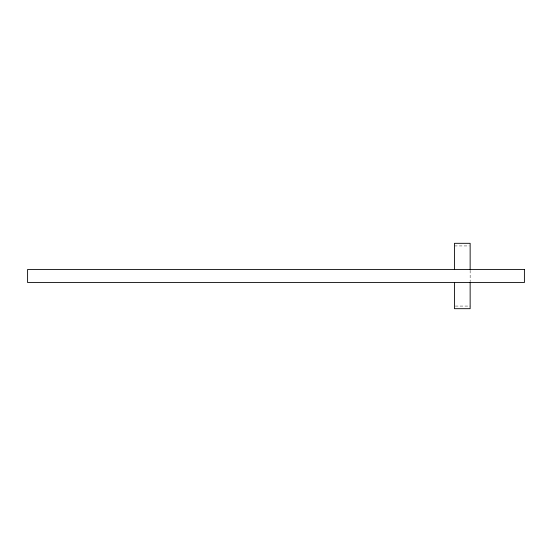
<?xml version="1.0" encoding="UTF-8"?>
<svg xmlns="http://www.w3.org/2000/svg" width="552" height="552" viewBox="0 0 552 552"><rect width="100%" height="100%" fill="white"/><g stroke="black" fill="none" stroke-linecap="round" stroke-linejoin="round"><path stroke-width="0.41" stroke-dasharray="2.76 2.07" d="M454.455 245.93L469.317 245.93M455.283 306.07L470.145 306.07M470.145 270.28L470.145 281.72"/><path stroke-width="0.83" d="M470.145 269.466L470.145 243.315L454.455 243.315L454.455 269.466M470.145 282.534L470.145 308.685L454.455 308.685L454.455 282.534M524.4 269.466L27.6 269.466L27.6 282.534L524.4 282.534L524.4 269.466"/></g></svg>
